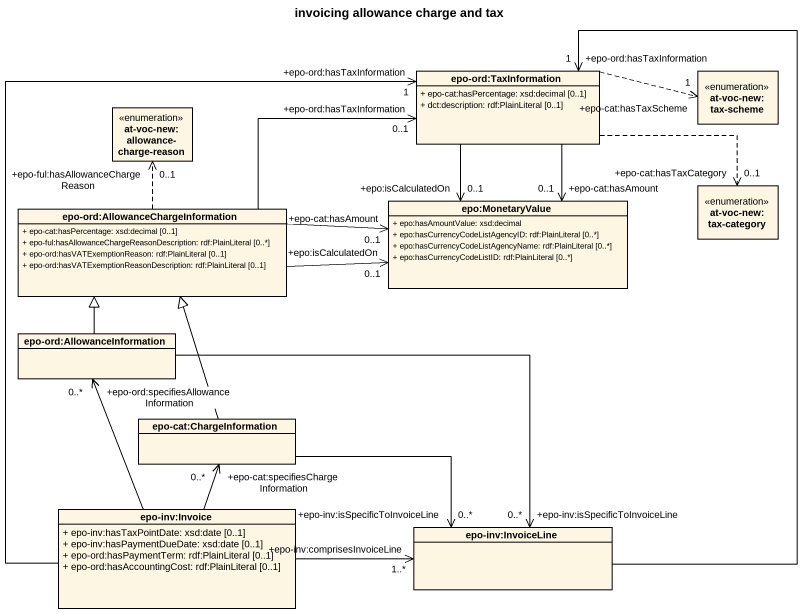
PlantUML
@startuml
title invoicing allowance charge and tax
hide circle
hide empty members
skinparam classAttributeIconSize 0
enum "at-voc-new:allowance-charge-reason" as at_voc_new_allowance_charge
class "epo-ord:TaxInformation" as epo_ord_TaxInformation {
  + epo-cat:hasPercentage: xsd:decimal [0..1]
  + dct:description: rdf:PlainLiteral [0..1]
}
enum "at-voc-new:tax-scheme" as at_voc_new_tax_scheme
enum "at-voc-new:tax-category" as at_voc_new_tax_category
class "epo-ord:AllowanceChargeInformation" as epo_ord_AllowanceChargeInfor {
  + epo-cat:hasPercentage: xsd:decimal [0..1]
  + epo-ful:hasAllowanceChargeReasonDescription: rdf:PlainLiteral [0..*]
  + epo-ord:hasVATExemptionReason: rdf:PlainLiteral [0..1]
  + epo-ord:hasVATExemptionReasonDescription: rdf:PlainLiteral [0..1]
}
class "epo:MonetaryValue" as epo_MonetaryValue {
  + epo:hasAmountValue: xsd:decimal
  + epo:hasCurrencyCodeListAgencyID: rdf:PlainLiteral [0..*]
  + epo:hasCurrencyCodeListAgencyName: rdf:PlainLiteral [0..*]
  + epo:hasCurrencyCodeListID: rdf:PlainLiteral [0..*]
}
class "epo-ord:AllowanceInformation" as epo_ord_AllowanceInformation
class "epo-cat:ChargeInformation" as epo_cat_ChargeInformation
class "epo-inv:Invoice" as epo_inv_Invoice {
  + epo-inv:hasTaxPointDate: xsd:date [0..1]
  + epo-inv:hasPaymentDueDate: xsd:date [0..1]
  + epo-ord:hasPaymentTerm: rdf:PlainLiteral [0..1]
  + epo-ord:hasAccountingCost: rdf:PlainLiteral [0..1]
}
class "epo-inv:InvoiceLine" as epo_inv_InvoiceLine
epo_ord_TaxInformation .right.> "+epo-cat:hasTaxScheme\n1" at_voc_new_tax_scheme
epo_ord_TaxInformation .right.> "+epo-cat:hasTaxCategory\n0..1" at_voc_new_tax_category
epo_ord_TaxInformation --> "+epo-cat:hasAmount\n0..1" epo_MonetaryValue
epo_ord_TaxInformation --> "+epo:isCalculatedOn\n0..1" epo_MonetaryValue
epo_ord_AllowanceChargeInfor .up.> "+epo-ful:hasAllowanceChargeReason\n0..1" at_voc_new_allowance_charge
epo_ord_AllowanceChargeInfor -right-> "+epo-ord:hasTaxInformation\n0..1" epo_ord_TaxInformation
epo_ord_AllowanceChargeInfor -right-> "+epo-cat:hasAmount\n0..1" epo_MonetaryValue
epo_ord_AllowanceChargeInfor -right-> "+epo:isCalculatedOn\n0..1" epo_MonetaryValue
epo_ord_AllowanceInformation -up-|> epo_ord_AllowanceChargeInfor
epo_ord_AllowanceInformation -right-> "+epo-inv:isSpecificToInvoiceLine\n0..*" epo_inv_InvoiceLine
epo_cat_ChargeInformation -up-|> epo_ord_AllowanceChargeInfor
epo_cat_ChargeInformation -right-> "+epo-inv:isSpecificToInvoiceLine\n0..*" epo_inv_InvoiceLine
epo_inv_Invoice -up-> "+epo-ord:hasTaxInformation\n1" epo_ord_TaxInformation
epo_inv_Invoice -up-> "+epo-ord:specifiesAllowanceInformation\n0..*" epo_ord_AllowanceInformation
epo_inv_Invoice -up-> "+epo-cat:specifiesChargeInformation\n0..*" epo_cat_ChargeInformation
epo_inv_Invoice -right-> "+epo-inv:comprisesInvoiceLine\n1..*" epo_inv_InvoiceLine
epo_inv_InvoiceLine -up-> "+epo-ord:hasTaxInformation\n1" epo_ord_TaxInformation
@enduml
